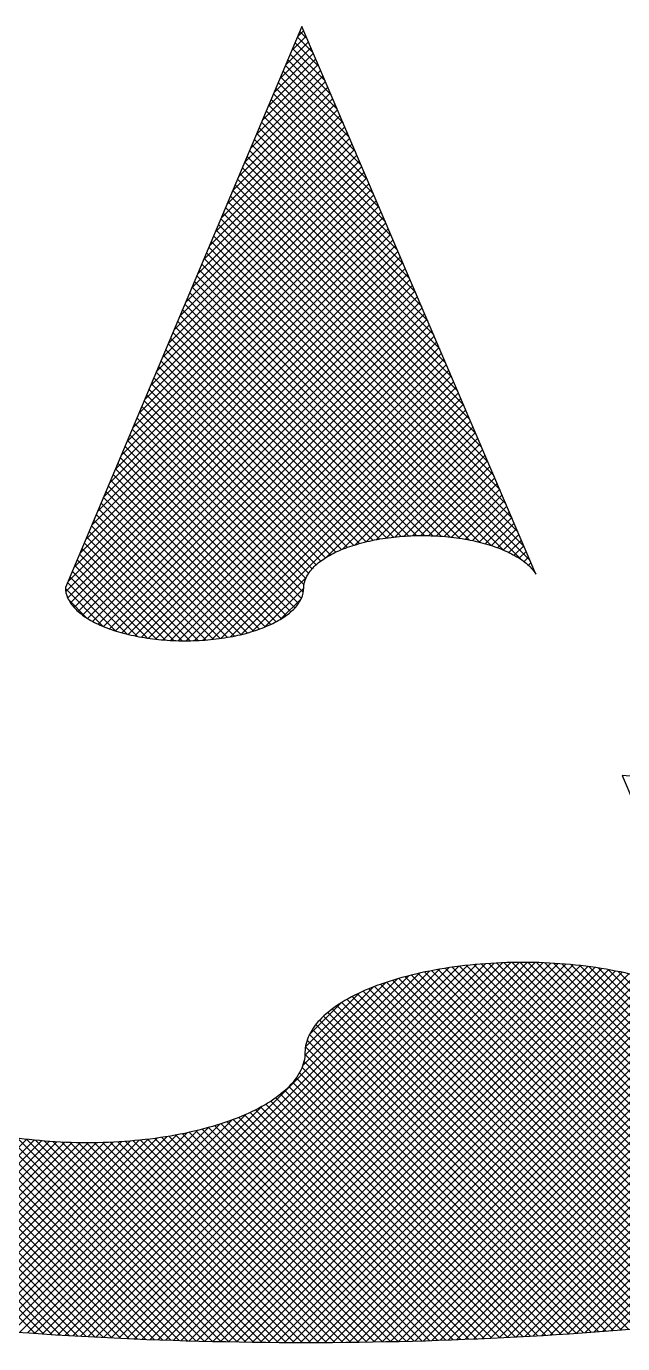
# Model space of a CAD drawing. Extents: x 610887 to 611781, y -400493 to -399849.
# Drawn here: x 610966.32 to 610973.15, y -400448.64 to -400433.55 of the extents above; entities that cross this region are included whole.
import ezdxf

# ---------------------------------------------------------------- set-up
doc = ezdxf.new("R2010")
doc.units = 0
doc.header["$LTSCALE"] = 1000
doc.layers.get('0').update_dxf_attribs({"linetype": 'CONTINUOUS'})
doc.layers.add('9-BOX', color=7, linetype='CONTINUOUS')

# ---------------------------------------------------------------- blocks, each defined once
blk = doc.blocks.new('*X20')
at = {"color": 0}
for p, q in [((237739.781, 346138.013), (237745.512, 346143.744)), ((237739.871, 346138.015), (237745.586, 346143.73)), ((237739.963, 346138.018), (237745.66, 346143.715)), ((237740.054, 346138.021), (237745.734, 346143.701)), ((237736.277, 346138.056), (237730.77, 346143.562)), ((237736.37, 346138.051), (237730.842, 346143.579)), ((237736.463, 346138.047), (237730.915, 346143.595)), ((237736.556, 346138.042), (237730.987, 346143.611)), ((237736.648, 346138.038), (237731.06, 346143.626)), ((237736.74, 346138.034), (237731.133, 346143.642)), ((237740.145, 346138.024), (237745.807, 346143.686)), ((237740.237, 346138.027), (237745.881, 346143.671)), ((237740.329, 346138.031), (237745.954, 346143.656)), ((237740.421, 346138.035), (237746.027, 346143.64)), ((237740.514, 346138.039), (237746.1, 346143.625)), ((237740.606, 346138.043), (237746.172, 346143.609)), ((237740.699, 346138.047), (237746.245, 346143.593)), ((237740.792, 346138.052), (237746.317, 346143.577)), ((237740.885, 346138.057), (237746.389, 346143.56)), ((237735.618, 346138.096), (237730.274, 346143.44)), ((237735.713, 346138.09), (237730.344, 346143.459)), ((237735.807, 346138.083), (237730.414, 346143.477)), ((237735.902, 346138.077), (237730.485, 346143.494)), ((237735.996, 346138.072), (237730.556, 346143.512)), ((237736.09, 346138.066), (237730.627, 346143.529)), ((237736.183, 346138.061), (237730.699, 346143.546)), ((237740.979, 346138.062), (237746.461, 346143.544)), ((237741.072, 346138.067), (237746.532, 346143.527)), ((237741.166, 346138.072), (237746.603, 346143.51)), ((237741.26, 346138.078), (237746.674, 346143.492)), ((237741.355, 346138.084), (237746.745, 346143.474)), ((237741.449, 346138.09), (237746.815, 346143.456)), ((237741.544, 346138.097), (237746.885, 346143.438)), ((237741.639, 346138.103), (237746.955, 346143.42)), ((237741.734, 346138.11), (237747.025, 346143.401)), ((237741.83, 346138.117), (237747.095, 346143.382)), ((237741.925, 346138.125), (237747.164, 346143.363)), ((237742.021, 346138.132), (237747.233, 346143.343)), ((237736.204, 346138.06), (237740.255, 346142.111)), ((237736.288, 346138.055), (237740.355, 346142.123)), ((237736.372, 346138.051), (237740.453, 346142.132)), ((237736.456, 346138.047), (237740.549, 346142.14)), ((237736.54, 346138.043), (237740.644, 346142.146)), ((237736.625, 346138.039), (237740.736, 346142.15)), ((237736.71, 346138.035), (237740.828, 346142.153)), ((237736.795, 346138.032), (237740.917, 346142.155)), ((237736.88, 346138.029), (237741.006, 346142.155)), ((237736.965, 346138.025), (237741.093, 346142.153)), ((237737.05, 346138.022), (237741.178, 346142.151)), ((237737.136, 346138.02), (237741.263, 346142.147)), ((237737.222, 346138.017), (237741.346, 346142.142)), ((237737.307, 346138.014), (237741.428, 346142.135)), ((237737.393, 346138.012), (237741.509, 346142.128)), ((237737.48, 346138.01), (237741.589, 346142.119)), ((237737.566, 346138.008), (237741.668, 346142.11)), ((237744.027, 346138.349), (237740.264, 346142.112)), ((237744.105, 346138.359), (237740.343, 346142.121)), ((237744.183, 346138.37), (237740.423, 346142.13)), ((237744.26, 346138.381), (237740.504, 346142.137)), ((237744.337, 346138.392), (237740.587, 346142.143)), ((237744.414, 346138.404), (237740.67, 346142.148)), ((237744.491, 346138.415), (237740.755, 346142.151)), ((237744.568, 346138.427), (237740.841, 346142.154)), ((237744.644, 346138.439), (237740.928, 346142.155)), ((237744.72, 346138.451), (237741.017, 346142.154)), ((237744.796, 346138.463), (237741.107, 346142.153)), ((237744.872, 346138.476), (237741.199, 346142.15)), ((237744.948, 346138.489), (237741.292, 346142.145)), ((237745.023, 346138.502), (237741.386, 346142.139)), ((237745.099, 346138.515), (237741.483, 346142.13)), ((237745.174, 346138.528), (237741.581, 346142.12)), ((237745.249, 346138.542), (237741.682, 346142.108)), ((237735.704, 346138.09), (237739.589, 346141.976)), ((237735.787, 346138.085), (237739.711, 346142.009)), ((237735.87, 346138.079), (237739.827, 346142.036)), ((237735.953, 346138.074), (237739.939, 346142.06)), ((237736.037, 346138.069), (237740.047, 346142.08)), ((237736.12, 346138.065), (237740.152, 346142.097)), ((237737.652, 346138.006), (237741.746, 346142.099)), ((237737.739, 346138.004), (237741.822, 346142.087)), ((237737.826, 346138.003), (237741.898, 346142.075)), ((237737.913, 346138.001), (237741.973, 346142.061)), ((237738, 346138), (237742.046, 346142.046)), ((237738.088, 346137.999), (237742.118, 346142.03)), ((237738.175, 346137.998), (237742.189, 346142.012)), ((237738.263, 346137.997), (237742.26, 346141.994)), ((237738.351, 346137.997), (237742.329, 346141.975)), ((237743.321, 346138.259), (237739.601, 346141.979)), ((237743.4, 346138.269), (237739.671, 346141.998)), ((237743.479, 346138.278), (237739.741, 346142.016)), ((237743.558, 346138.288), (237739.813, 346142.033)), ((237743.637, 346138.297), (237739.885, 346142.049)), ((237743.715, 346138.307), (237739.959, 346142.064)), ((237743.793, 346138.317), (237740.033, 346142.077)), ((237743.872, 346138.328), (237740.109, 346142.09)), ((237743.95, 346138.338), (237740.186, 346142.101)), ((237745.323, 346138.555), (237741.785, 346142.093)), ((237745.398, 346138.569), (237741.891, 346142.076)), ((237745.472, 346138.583), (237742, 346142.055)), ((237738.439, 346137.997), (237742.397, 346141.955)), ((237738.527, 346137.996), (237742.463, 346141.933)), ((237738.551, 346141.026), (237739.461, 346141.936)), ((237738.574, 346141.137), (237739.322, 346141.885)), ((237738.581, 346141.232), (237739.168, 346141.819)), ((237738.615, 346137.996), (237742.529, 346141.91)), ((237738.704, 346137.997), (237742.593, 346141.885)), ((237738.793, 346137.997), (237742.656, 346141.86)), ((237738.881, 346137.997), (237742.717, 346141.833)), ((237742.843, 346138.207), (237739.211, 346141.839)), ((237742.923, 346138.215), (237739.273, 346141.866)), ((237743.003, 346138.224), (237739.336, 346141.891)), ((237743.083, 346138.232), (237739.401, 346141.915)), ((237743.162, 346138.241), (237739.466, 346141.937)), ((237743.242, 346138.25), (237739.533, 346141.959)), ((237738.622, 346141.362), (237738.975, 346141.715)), ((237742.44, 346138.168), (237738.925, 346141.683)), ((237738.971, 346137.998), (237742.777, 346141.805)), ((237742.521, 346138.175), (237738.979, 346141.717)), ((237742.602, 346138.183), (237739.035, 346141.75)), ((237739.06, 346137.999), (237742.836, 346141.775)), ((237742.683, 346138.191), (237739.092, 346141.781)), ((237739.149, 346138), (237742.893, 346141.743)), ((237742.763, 346138.199), (237739.151, 346141.811)), ((237739.239, 346138.001), (237742.948, 346141.71)), ((237739.329, 346138.003), (237743.001, 346141.675)), ((237742.197, 346138.147), (237738.778, 346141.565)), ((237742.278, 346138.153), (237738.825, 346141.607)), ((237742.359, 346138.161), (237738.874, 346141.646)), ((237739.419, 346138.004), (237743.052, 346141.638)), ((237739.509, 346138.006), (237743.101, 346141.598)), ((237739.599, 346138.008), (237743.147, 346141.556)), ((237741.951, 346138.127), (237738.656, 346141.422)), ((237742.033, 346138.133), (237738.693, 346141.474)), ((237742.115, 346138.14), (237738.733, 346141.521)), ((237739.69, 346138.01), (237743.191, 346141.512)), ((237741.787, 346138.114), (237738.598, 346141.303)), ((237741.869, 346138.12), (237738.624, 346141.366)), ((237741.622, 346138.102), (237738.575, 346141.15)), ((237741.705, 346138.108), (237738.581, 346141.232)), ((237741.457, 346138.091), (237738.543, 346141.005)), ((237741.54, 346138.096), (237738.564, 346141.072)), ((237741.208, 346138.075), (237738.442, 346140.841)), ((237741.291, 346138.08), (237738.48, 346140.891)), ((237741.374, 346138.085), (237738.514, 346140.945)), ((237740.873, 346138.056), (237738.256, 346140.673)), ((237740.957, 346138.06), (237738.306, 346140.711)), ((237741.041, 346138.065), (237738.354, 346140.752)), ((237741.124, 346138.07), (237738.399, 346140.795)), ((237736.833, 346138.03), (237734.289, 346140.574)), ((237735.621, 346138.096), (237738.102, 346140.577)), ((237740.536, 346138.04), (237738.034, 346140.541)), ((237740.62, 346138.043), (237738.092, 346140.572)), ((237740.705, 346138.047), (237738.148, 346140.604)), ((237740.789, 346138.052), (237738.203, 346140.637)), ((237736.924, 346138.027), (237734.463, 346140.488)), ((237737.016, 346138.024), (237734.61, 346140.429)), ((237737.108, 346138.02), (237734.745, 346140.383)), ((237735.373, 346138.113), (237737.644, 346140.384)), ((237735.456, 346138.107), (237737.779, 346140.431)), ((237735.538, 346138.101), (237737.927, 346140.49)), ((237740.025, 346138.02), (237737.657, 346140.388)), ((237740.111, 346138.023), (237737.723, 346140.411)), ((237740.196, 346138.026), (237737.788, 346140.434)), ((237740.281, 346138.029), (237737.851, 346140.459)), ((237740.366, 346138.032), (237737.914, 346140.485)), ((237740.451, 346138.036), (237737.975, 346140.512)), ((237737.199, 346138.018), (237734.87, 346140.346)), ((237734.882, 346138.153), (237736.963, 346140.233)), ((237734.964, 346138.146), (237737.067, 346140.249)), ((237737.29, 346138.015), (237734.99, 346140.315)), ((237735.045, 346138.139), (237737.174, 346140.268)), ((237737.381, 346138.012), (237735.104, 346140.289)), ((237735.127, 346138.132), (237737.285, 346140.29)), ((237735.209, 346138.126), (237737.399, 346140.316)), ((237737.472, 346138.01), (237735.215, 346140.267)), ((237735.291, 346138.12), (237737.519, 346140.347)), ((237737.562, 346138.008), (237735.322, 346140.248)), ((237737.653, 346138.006), (237735.426, 346140.233)), ((237739.248, 346138.001), (237737.01, 346140.24)), ((237739.335, 346138.003), (237737.086, 346140.252)), ((237739.422, 346138.004), (237737.161, 346140.265)), ((237739.509, 346138.006), (237737.235, 346140.279)), ((237739.595, 346138.008), (237737.308, 346140.295)), ((237739.681, 346138.01), (237737.38, 346140.311)), ((237739.767, 346138.012), (237737.451, 346140.329)), ((237739.854, 346138.015), (237737.521, 346140.348)), ((237739.939, 346138.017), (237737.589, 346140.367)), ((237733.602, 346138.287), (237735.534, 346140.219)), ((237733.681, 346138.277), (237735.614, 346140.21)), ((237733.76, 346138.268), (237735.694, 346140.202)), ((237733.839, 346138.258), (237735.776, 346140.195)), ((237733.918, 346138.249), (237735.859, 346140.19)), ((237733.998, 346138.24), (237735.943, 346140.185)), ((237734.077, 346138.231), (237736.028, 346140.182)), ((237734.157, 346138.223), (237736.115, 346140.181)), ((237734.237, 346138.214), (237736.203, 346140.18)), ((237734.317, 346138.206), (237736.292, 346140.181)), ((237734.397, 346138.198), (237736.383, 346140.183)), ((237734.478, 346138.19), (237736.475, 346140.187)), ((237734.558, 346138.182), (237736.569, 346140.192)), ((237734.639, 346138.175), (237736.664, 346140.2)), ((237734.72, 346138.167), (237736.761, 346140.209)), ((237734.801, 346138.16), (237736.861, 346140.22)), ((237737.743, 346138.004), (237735.528, 346140.219)), ((237737.833, 346138.003), (237735.627, 346140.208)), ((237737.923, 346138.001), (237735.724, 346140.199)), ((237738.012, 346138), (237735.82, 346140.192)), ((237738.102, 346137.999), (237735.914, 346140.187)), ((237738.191, 346137.998), (237736.006, 346140.183)), ((237738.28, 346137.997), (237736.096, 346140.181)), ((237738.369, 346137.997), (237736.186, 346140.18)), ((237738.457, 346137.997), (237736.273, 346140.181)), ((237738.546, 346137.996), (237736.36, 346140.182)), ((237738.634, 346137.996), (237736.445, 346140.186)), ((237738.723, 346137.997), (237736.529, 346140.19)), ((237738.811, 346137.997), (237736.612, 346140.195)), ((237738.898, 346137.998), (237736.694, 346140.202)), ((237738.986, 346137.998), (237736.774, 346140.21)), ((237739.074, 346137.999), (237736.854, 346140.219)), ((237739.161, 346138), (237736.932, 346140.229))]:
    blk.add_line(p, q, dxfattribs=at)
blk = doc.blocks.new('*X10')
at = {"color": 0}
for p, q in [((237739.781, 346138.013), (237745.512, 346143.744)), ((237739.871, 346138.015), (237745.586, 346143.73)), ((237739.963, 346138.018), (237745.66, 346143.715)), ((237740.054, 346138.021), (237745.734, 346143.701)), ((237736.277, 346138.056), (237730.77, 346143.562)), ((237736.37, 346138.051), (237730.842, 346143.579)), ((237736.463, 346138.047), (237730.915, 346143.595)), ((237736.556, 346138.042), (237730.987, 346143.611)), ((237736.648, 346138.038), (237731.06, 346143.626)), ((237736.74, 346138.034), (237731.133, 346143.642)), ((237740.145, 346138.024), (237745.807, 346143.686)), ((237740.237, 346138.027), (237745.881, 346143.671)), ((237740.329, 346138.031), (237745.954, 346143.656)), ((237740.421, 346138.035), (237746.027, 346143.64)), ((237740.514, 346138.039), (237746.1, 346143.625)), ((237740.606, 346138.043), (237746.172, 346143.609)), ((237740.699, 346138.047), (237746.245, 346143.593)), ((237740.792, 346138.052), (237746.317, 346143.577)), ((237740.885, 346138.057), (237746.389, 346143.56)), ((237735.618, 346138.096), (237730.274, 346143.44)), ((237735.713, 346138.09), (237730.344, 346143.459)), ((237735.807, 346138.083), (237730.414, 346143.477)), ((237735.902, 346138.077), (237730.485, 346143.494)), ((237735.996, 346138.072), (237730.556, 346143.512)), ((237736.09, 346138.066), (237730.627, 346143.529)), ((237736.183, 346138.061), (237730.699, 346143.546)), ((237740.979, 346138.062), (237746.461, 346143.544)), ((237741.072, 346138.067), (237746.532, 346143.527)), ((237741.166, 346138.072), (237746.603, 346143.51)), ((237741.26, 346138.078), (237746.674, 346143.492)), ((237741.355, 346138.084), (237746.745, 346143.474)), ((237741.449, 346138.09), (237746.815, 346143.456)), ((237741.544, 346138.097), (237746.885, 346143.438)), ((237741.639, 346138.103), (237746.955, 346143.42)), ((237741.734, 346138.11), (237747.025, 346143.401)), ((237741.83, 346138.117), (237747.095, 346143.382)), ((237741.925, 346138.125), (237747.164, 346143.363)), ((237742.021, 346138.132), (237747.233, 346143.343)), ((237736.204, 346138.06), (237740.255, 346142.111)), ((237736.288, 346138.055), (237740.355, 346142.123)), ((237736.372, 346138.051), (237740.453, 346142.132)), ((237736.456, 346138.047), (237740.549, 346142.14)), ((237736.54, 346138.043), (237740.644, 346142.146)), ((237736.625, 346138.039), (237740.736, 346142.15)), ((237736.71, 346138.035), (237740.828, 346142.153)), ((237736.795, 346138.032), (237740.917, 346142.155)), ((237736.88, 346138.029), (237741.006, 346142.155)), ((237736.965, 346138.025), (237741.093, 346142.153)), ((237737.05, 346138.022), (237741.178, 346142.151)), ((237737.136, 346138.02), (237741.263, 346142.147)), ((237737.222, 346138.017), (237741.346, 346142.142)), ((237737.307, 346138.014), (237741.428, 346142.135)), ((237737.393, 346138.012), (237741.509, 346142.128)), ((237737.48, 346138.01), (237741.589, 346142.119)), ((237737.566, 346138.008), (237741.668, 346142.11)), ((237744.027, 346138.349), (237740.264, 346142.112)), ((237744.105, 346138.359), (237740.343, 346142.121)), ((237744.183, 346138.37), (237740.423, 346142.13)), ((237744.26, 346138.381), (237740.504, 346142.137)), ((237744.337, 346138.392), (237740.587, 346142.143)), ((237744.414, 346138.404), (237740.67, 346142.148)), ((237744.491, 346138.415), (237740.755, 346142.151)), ((237744.568, 346138.427), (237740.841, 346142.154)), ((237744.644, 346138.439), (237740.928, 346142.155)), ((237744.72, 346138.451), (237741.017, 346142.154)), ((237744.796, 346138.463), (237741.107, 346142.153)), ((237744.872, 346138.476), (237741.199, 346142.15)), ((237744.948, 346138.489), (237741.292, 346142.145)), ((237745.023, 346138.502), (237741.386, 346142.139)), ((237745.099, 346138.515), (237741.483, 346142.13)), ((237745.174, 346138.528), (237741.581, 346142.12)), ((237745.249, 346138.542), (237741.682, 346142.108)), ((237735.704, 346138.09), (237739.589, 346141.976)), ((237735.787, 346138.085), (237739.711, 346142.009)), ((237735.87, 346138.079), (237739.827, 346142.036)), ((237735.953, 346138.074), (237739.939, 346142.06)), ((237736.037, 346138.069), (237740.047, 346142.08)), ((237736.12, 346138.065), (237740.152, 346142.097)), ((237737.652, 346138.006), (237741.746, 346142.099)), ((237737.739, 346138.004), (237741.822, 346142.087)), ((237737.826, 346138.003), (237741.898, 346142.075)), ((237737.913, 346138.001), (237741.973, 346142.061)), ((237738, 346138), (237742.046, 346142.046)), ((237738.088, 346137.999), (237742.118, 346142.03)), ((237738.175, 346137.998), (237742.189, 346142.012)), ((237738.263, 346137.997), (237742.26, 346141.994)), ((237738.351, 346137.997), (237742.329, 346141.975)), ((237743.321, 346138.259), (237739.601, 346141.979)), ((237743.4, 346138.269), (237739.671, 346141.998)), ((237743.479, 346138.278), (237739.741, 346142.016)), ((237743.558, 346138.288), (237739.813, 346142.033)), ((237743.637, 346138.297), (237739.885, 346142.049)), ((237743.715, 346138.307), (237739.959, 346142.064)), ((237743.793, 346138.317), (237740.033, 346142.077)), ((237743.872, 346138.328), (237740.109, 346142.09)), ((237743.95, 346138.338), (237740.186, 346142.101)), ((237745.323, 346138.555), (237741.785, 346142.093)), ((237745.398, 346138.569), (237741.891, 346142.076)), ((237745.472, 346138.583), (237742, 346142.055)), ((237738.439, 346137.997), (237742.397, 346141.955)), ((237738.527, 346137.996), (237742.463, 346141.933)), ((237738.551, 346141.026), (237739.461, 346141.936)), ((237738.574, 346141.137), (237739.322, 346141.885)), ((237738.581, 346141.232), (237739.168, 346141.819)), ((237738.615, 346137.996), (237742.529, 346141.91)), ((237738.704, 346137.997), (237742.593, 346141.885)), ((237738.793, 346137.997), (237742.656, 346141.86)), ((237738.881, 346137.997), (237742.717, 346141.833)), ((237742.843, 346138.207), (237739.211, 346141.839)), ((237742.923, 346138.215), (237739.273, 346141.866)), ((237743.003, 346138.224), (237739.336, 346141.891)), ((237743.083, 346138.232), (237739.401, 346141.915)), ((237743.162, 346138.241), (237739.466, 346141.937)), ((237743.242, 346138.25), (237739.533, 346141.959)), ((237738.622, 346141.362), (237738.975, 346141.715)), ((237742.44, 346138.168), (237738.925, 346141.683)), ((237738.971, 346137.998), (237742.777, 346141.805)), ((237742.521, 346138.175), (237738.979, 346141.717)), ((237742.602, 346138.183), (237739.035, 346141.75)), ((237739.06, 346137.999), (237742.836, 346141.775)), ((237742.683, 346138.191), (237739.092, 346141.781)), ((237739.149, 346138), (237742.893, 346141.743)), ((237742.763, 346138.199), (237739.151, 346141.811)), ((237739.239, 346138.001), (237742.948, 346141.71)), ((237739.329, 346138.003), (237743.001, 346141.675)), ((237742.197, 346138.147), (237738.778, 346141.565)), ((237742.278, 346138.153), (237738.825, 346141.607)), ((237742.359, 346138.161), (237738.874, 346141.646)), ((237739.419, 346138.004), (237743.052, 346141.638)), ((237739.509, 346138.006), (237743.101, 346141.598)), ((237739.599, 346138.008), (237743.147, 346141.556)), ((237741.951, 346138.127), (237738.656, 346141.422)), ((237742.033, 346138.133), (237738.693, 346141.474)), ((237742.115, 346138.14), (237738.733, 346141.521)), ((237739.69, 346138.01), (237743.191, 346141.512)), ((237741.787, 346138.114), (237738.598, 346141.303)), ((237741.869, 346138.12), (237738.624, 346141.366)), ((237741.622, 346138.102), (237738.575, 346141.15)), ((237741.705, 346138.108), (237738.581, 346141.232)), ((237741.457, 346138.091), (237738.543, 346141.005)), ((237741.54, 346138.096), (237738.564, 346141.072)), ((237741.208, 346138.075), (237738.442, 346140.841)), ((237741.291, 346138.08), (237738.48, 346140.891)), ((237741.374, 346138.085), (237738.514, 346140.945)), ((237740.873, 346138.056), (237738.256, 346140.673)), ((237740.957, 346138.06), (237738.306, 346140.711)), ((237741.041, 346138.065), (237738.354, 346140.752)), ((237741.124, 346138.07), (237738.399, 346140.795)), ((237736.833, 346138.03), (237734.289, 346140.574)), ((237735.621, 346138.096), (237738.102, 346140.577)), ((237740.536, 346138.04), (237738.034, 346140.541)), ((237740.62, 346138.043), (237738.092, 346140.572)), ((237740.705, 346138.047), (237738.148, 346140.604)), ((237740.789, 346138.052), (237738.203, 346140.637)), ((237736.924, 346138.027), (237734.463, 346140.488)), ((237737.016, 346138.024), (237734.61, 346140.429)), ((237737.108, 346138.02), (237734.745, 346140.383)), ((237735.373, 346138.113), (237737.644, 346140.384)), ((237735.456, 346138.107), (237737.779, 346140.431)), ((237735.538, 346138.101), (237737.927, 346140.49)), ((237740.025, 346138.02), (237737.657, 346140.388)), ((237740.111, 346138.023), (237737.723, 346140.411)), ((237740.196, 346138.026), (237737.788, 346140.434)), ((237740.281, 346138.029), (237737.851, 346140.459)), ((237740.366, 346138.032), (237737.914, 346140.485)), ((237740.451, 346138.036), (237737.975, 346140.512)), ((237737.199, 346138.018), (237734.87, 346140.346)), ((237734.882, 346138.153), (237736.963, 346140.233)), ((237734.964, 346138.146), (237737.067, 346140.249)), ((237737.29, 346138.015), (237734.99, 346140.315)), ((237735.045, 346138.139), (237737.174, 346140.268)), ((237737.381, 346138.012), (237735.104, 346140.289)), ((237735.127, 346138.132), (237737.285, 346140.29)), ((237735.209, 346138.126), (237737.399, 346140.316)), ((237737.472, 346138.01), (237735.215, 346140.267)), ((237735.291, 346138.12), (237737.519, 346140.347)), ((237737.562, 346138.008), (237735.322, 346140.248)), ((237737.653, 346138.006), (237735.426, 346140.233)), ((237739.248, 346138.001), (237737.01, 346140.24)), ((237739.335, 346138.003), (237737.086, 346140.252)), ((237739.422, 346138.004), (237737.161, 346140.265)), ((237739.509, 346138.006), (237737.235, 346140.279)), ((237739.595, 346138.008), (237737.308, 346140.295)), ((237739.681, 346138.01), (237737.38, 346140.311)), ((237739.767, 346138.012), (237737.451, 346140.329)), ((237739.854, 346138.015), (237737.521, 346140.348)), ((237739.939, 346138.017), (237737.589, 346140.367)), ((237733.602, 346138.287), (237735.534, 346140.219)), ((237733.681, 346138.277), (237735.614, 346140.21)), ((237733.76, 346138.268), (237735.694, 346140.202)), ((237733.839, 346138.258), (237735.776, 346140.195)), ((237733.918, 346138.249), (237735.859, 346140.19)), ((237733.998, 346138.24), (237735.943, 346140.185)), ((237734.077, 346138.231), (237736.028, 346140.182)), ((237734.157, 346138.223), (237736.115, 346140.181)), ((237734.237, 346138.214), (237736.203, 346140.18)), ((237734.317, 346138.206), (237736.292, 346140.181)), ((237734.397, 346138.198), (237736.383, 346140.183)), ((237734.478, 346138.19), (237736.475, 346140.187)), ((237734.558, 346138.182), (237736.569, 346140.192)), ((237734.639, 346138.175), (237736.664, 346140.2)), ((237734.72, 346138.167), (237736.761, 346140.209)), ((237734.801, 346138.16), (237736.861, 346140.22)), ((237737.743, 346138.004), (237735.528, 346140.219)), ((237737.833, 346138.003), (237735.627, 346140.208)), ((237737.923, 346138.001), (237735.724, 346140.199)), ((237738.012, 346138), (237735.82, 346140.192)), ((237738.102, 346137.999), (237735.914, 346140.187)), ((237738.191, 346137.998), (237736.006, 346140.183)), ((237738.28, 346137.997), (237736.096, 346140.181)), ((237738.369, 346137.997), (237736.186, 346140.18)), ((237738.457, 346137.997), (237736.273, 346140.181)), ((237738.546, 346137.996), (237736.36, 346140.182)), ((237738.634, 346137.996), (237736.445, 346140.186)), ((237738.723, 346137.997), (237736.529, 346140.19)), ((237738.811, 346137.997), (237736.612, 346140.195)), ((237738.898, 346137.998), (237736.694, 346140.202)), ((237738.986, 346137.998), (237736.774, 346140.21)), ((237739.074, 346137.999), (237736.854, 346140.219)), ((237739.161, 346138), (237736.932, 346140.229))]:
    blk.add_line(p, q, dxfattribs=at)
blk = doc.blocks.new('*X19')
at = {"color": 0}
for p, q in [((237738.494, 346152.282), (237738.562, 346152.35)), ((237738.6, 346152.261), (237738.519, 346152.342)), ((237738.365, 346151.976), (237738.615, 346152.227)), ((237738.429, 346152.129), (237738.588, 346152.288)), ((237738.732, 346151.953), (237738.467, 346152.218)), ((237738.666, 346152.107), (237738.493, 346152.28)), ((237738.236, 346151.671), (237738.668, 346152.103)), ((237738.3, 346151.824), (237738.641, 346152.165)), ((237738.864, 346151.644), (237738.414, 346152.094)), ((237738.798, 346151.798), (237738.44, 346152.156)), ((237738.043, 346151.213), (237738.747, 346151.917)), ((237738.107, 346151.365), (237738.721, 346151.979)), ((237738.172, 346151.518), (237738.694, 346152.041)), ((237738.995, 346151.336), (237738.362, 346151.969)), ((237738.929, 346151.49), (237738.388, 346152.031)), ((237737.914, 346150.907), (237738.8, 346151.793)), ((237737.978, 346151.06), (237738.774, 346151.855)), ((237739.193, 346150.873), (237738.283, 346151.783)), ((237739.127, 346151.027), (237738.309, 346151.845)), ((237739.061, 346151.181), (237738.336, 346151.907)), ((237737.785, 346150.602), (237738.853, 346151.669)), ((237737.85, 346150.754), (237738.826, 346151.731)), ((237739.325, 346150.564), (237738.231, 346151.658)), ((237739.259, 346150.718), (237738.257, 346151.721)), ((237737.592, 346150.143), (237738.932, 346151.483)), ((237737.657, 346150.296), (237738.906, 346151.545)), ((237737.721, 346150.449), (237738.879, 346151.607)), ((237739.457, 346150.256), (237738.178, 346151.534)), ((237739.391, 346150.41), (237738.204, 346151.596)), ((237737.463, 346149.838), (237738.985, 346151.359)), ((237737.528, 346149.99), (237738.959, 346151.421)), ((237739.654, 346149.793), (237738.1, 346151.347)), ((237739.588, 346149.947), (237738.126, 346151.41)), ((237739.523, 346150.101), (237738.152, 346151.472)), ((237737.335, 346149.532), (237739.038, 346151.236)), ((237737.399, 346149.685), (237739.012, 346151.297)), ((237739.786, 346149.484), (237738.047, 346151.223)), ((237739.72, 346149.638), (237738.073, 346151.285)), ((237737.142, 346149.074), (237739.117, 346151.05)), ((237737.206, 346149.227), (237739.091, 346151.112)), ((237737.27, 346149.379), (237739.065, 346151.174)), ((237739.918, 346149.176), (237737.995, 346151.099)), ((237739.852, 346149.33), (237738.021, 346151.161)), ((237737.013, 346148.768), (237739.17, 346150.926)), ((237737.077, 346148.921), (237739.144, 346150.988)), ((237740.116, 346148.713), (237737.916, 346150.912)), ((237740.05, 346148.867), (237737.942, 346150.974)), ((237739.984, 346149.021), (237737.969, 346151.037)), ((237736.884, 346148.463), (237739.223, 346150.802)), ((237736.948, 346148.616), (237739.197, 346150.864)), ((237740.247, 346148.404), (237737.864, 346150.788)), ((237740.182, 346148.558), (237737.89, 346150.85)), ((237736.691, 346148.004), (237739.303, 346150.616)), ((237736.755, 346148.157), (237739.276, 346150.678)), ((237736.82, 346148.31), (237739.25, 346150.74)), ((237740.379, 346148.096), (237737.811, 346150.663)), ((237740.313, 346148.25), (237737.838, 346150.726)), ((237736.562, 346147.699), (237739.356, 346150.492)), ((237736.626, 346147.852), (237739.329, 346150.554)), ((237740.577, 346147.633), (237737.733, 346150.477)), ((237740.511, 346147.787), (237737.759, 346150.539)), ((237740.445, 346147.941), (237737.785, 346150.601)), ((237736.433, 346147.393), (237739.408, 346150.368)), ((237736.498, 346147.546), (237739.382, 346150.43)), ((237740.709, 346147.324), (237737.68, 346150.352)), ((237740.643, 346147.478), (237737.707, 346150.415)), ((237736.24, 346146.935), (237739.488, 346150.183)), ((237736.305, 346147.088), (237739.461, 346150.245)), ((237736.369, 346147.241), (237739.435, 346150.307)), ((237740.841, 346147.015), (237737.628, 346150.228)), ((237740.775, 346147.17), (237737.654, 346150.29)), ((237736.111, 346146.63), (237739.541, 346150.059)), ((237736.176, 346146.782), (237739.514, 346150.121)), ((237741.038, 346146.553), (237737.549, 346150.042)), ((237740.972, 346146.707), (237737.576, 346150.104)), ((237740.907, 346146.861), (237737.602, 346150.166)), ((237735.983, 346146.324), (237739.594, 346149.935)), ((237736.047, 346146.477), (237739.567, 346149.997)), ((237740.748, 346146.666), (237737.497, 346149.917)), ((237740.938, 346146.565), (237737.523, 346149.979)), ((237735.958, 346146.211), (237739.62, 346149.873)), ((237735.979, 346146.143), (237739.647, 346149.811)), ((237736.011, 346146.087), (237739.673, 346149.749)), ((237740.485, 346146.752), (237737.445, 346149.793)), ((237740.608, 346146.718), (237737.471, 346149.855)), ((237736.05, 346146.037), (237739.699, 346149.687)), ((237736.094, 346145.994), (237739.726, 346149.625)), ((237740.163, 346146.809), (237737.366, 346149.606)), ((237740.265, 346146.796), (237737.392, 346149.668)), ((237740.372, 346146.777), (237737.418, 346149.731)), ((237736.143, 346145.954), (237739.752, 346149.563)), ((237736.196, 346145.919), (237739.779, 346149.501)), ((237739.973, 346146.823), (237737.314, 346149.482)), ((237740.066, 346146.818), (237737.34, 346149.544)), ((237736.252, 346145.886), (237739.805, 346149.439)), ((237736.311, 346145.856), (237739.832, 346149.378)), ((237736.372, 346145.829), (237739.858, 346149.316)), ((237739.794, 346146.825), (237737.261, 346149.358)), ((237739.882, 346146.825), (237737.287, 346149.42)), ((237736.436, 346145.805), (237739.885, 346149.254)), ((237736.502, 346145.782), (237739.911, 346149.192)), ((237739.545, 346146.808), (237737.182, 346149.171)), ((237739.626, 346146.816), (237737.209, 346149.233)), ((237739.709, 346146.822), (237737.235, 346149.295)), ((237736.57, 346145.762), (237739.938, 346149.13)), ((237736.64, 346145.744), (237739.964, 346149.068)), ((237739.39, 346146.787), (237737.13, 346149.047)), ((237739.466, 346146.799), (237737.156, 346149.109)), ((237736.712, 346145.728), (237739.99, 346149.006)), ((237736.787, 346145.714), (237740.017, 346148.944)), ((237736.863, 346145.702), (237740.043, 346148.882)), ((237739.243, 346146.757), (237737.078, 346148.922)), ((237739.316, 346146.773), (237737.104, 346148.984)), ((237736.941, 346145.692), (237740.07, 346148.82)), ((237737.022, 346145.684), (237740.096, 346148.758)), ((237739.105, 346146.718), (237737.025, 346148.798)), ((237739.173, 346146.739), (237737.051, 346148.86)), ((237738.914, 346146.644), (237736.947, 346148.611)), ((237738.975, 346146.671), (237736.973, 346148.674)), ((237739.039, 346146.696), (237736.999, 346148.736)), ((237737.104, 346145.678), (237740.123, 346148.696)), ((237737.19, 346145.675), (237740.149, 346148.634)), ((237738.799, 346146.582), (237736.894, 346148.487)), ((237738.855, 346146.614), (237736.92, 346148.549)), ((237737.277, 346145.674), (237740.176, 346148.572)), ((237737.367, 346145.676), (237740.202, 346148.51)), ((237737.461, 346145.681), (237740.229, 346148.449)), ((237738.698, 346146.506), (237736.842, 346148.363)), ((237738.747, 346146.546), (237736.868, 346148.425)), ((237737.557, 346145.689), (237740.255, 346148.387)), ((237737.658, 346145.701), (237740.281, 346148.325)), ((237738.584, 346146.355), (237736.763, 346148.176)), ((237738.615, 346146.413), (237736.789, 346148.238)), ((237738.654, 346146.462), (237736.816, 346148.3)), ((237737.764, 346145.719), (237740.308, 346148.263)), ((237737.876, 346145.742), (237740.334, 346148.201)), ((237738.557, 346146.205), (237736.711, 346148.052)), ((237738.565, 346146.286), (237736.737, 346148.114)), ((237738.811, 346146.589), (237740.361, 346148.139)), ((237738.986, 346146.676), (237740.387, 346148.077)), ((237738.504, 346146.082), (237736.658, 346147.927)), ((237738.536, 346146.138), (237736.685, 346147.99)), ((237739.123, 346146.724), (237740.414, 346148.015)), ((237739.244, 346146.757), (237740.44, 346147.953)), ((237739.356, 346146.781), (237740.467, 346147.891)), ((237738.371, 346145.95), (237736.58, 346147.741)), ((237738.42, 346145.989), (237736.606, 346147.803)), ((237738.465, 346146.033), (237736.632, 346147.865)), ((237739.462, 346146.798), (237740.493, 346147.829)), ((237739.563, 346146.81), (237740.52, 346147.767)), ((237738.261, 346145.882), (237736.527, 346147.616)), ((237738.317, 346145.915), (237736.554, 346147.679)), ((237739.659, 346146.819), (237740.546, 346147.705)), ((237739.753, 346146.823), (237740.572, 346147.643)), ((237738.141, 346145.826), (237736.475, 346147.492)), ((237738.203, 346145.853), (237736.501, 346147.554)), ((237739.843, 346146.825), (237740.599, 346147.581)), ((237739.93, 346146.824), (237740.625, 346147.52)), ((237740.015, 346146.821), (237740.652, 346147.458)), ((237737.942, 346145.759), (237736.396, 346147.306)), ((237738.011, 346145.779), (237736.423, 346147.368)), ((237738.077, 346145.802), (237736.449, 346147.43)), ((237740.098, 346146.815), (237740.678, 346147.396)), ((237740.178, 346146.807), (237740.705, 346147.334)), ((237737.799, 346145.726), (237736.344, 346147.181)), ((237737.872, 346145.741), (237736.37, 346147.243)), ((237740.256, 346146.797), (237740.731, 346147.272)), ((237740.332, 346146.785), (237740.758, 346147.21)), ((237737.648, 346145.7), (237736.291, 346147.057)), ((237737.725, 346145.712), (237736.318, 346147.119)), ((237740.407, 346146.77), (237740.784, 346147.148)), ((237740.479, 346146.754), (237740.811, 346147.086)), ((237740.548, 346146.736), (237740.837, 346147.024)), ((237737.406, 346145.677), (237736.213, 346146.87)), ((237737.489, 346145.683), (237736.239, 346146.932)), ((237737.57, 346145.69), (237736.265, 346146.995)), ((237740.616, 346146.715), (237740.863, 346146.962)), ((237740.682, 346146.692), (237740.89, 346146.9)), ((237737.232, 346145.674), (237736.16, 346146.746)), ((237737.32, 346145.674), (237736.187, 346146.808)), ((237740.745, 346146.667), (237740.916, 346146.838)), ((237740.806, 346146.64), (237740.943, 346146.776)), ((237737.048, 346145.682), (237736.108, 346146.622)), ((237737.142, 346145.676), (237736.134, 346146.684)), ((237740.864, 346146.61), (237740.969, 346146.714)), ((237740.92, 346146.577), (237740.996, 346146.652)), ((237740.972, 346146.54), (237741.022, 346146.59)), ((237736.743, 346145.722), (237736.029, 346146.435)), ((237736.849, 346145.704), (237736.056, 346146.497)), ((237736.951, 346145.69), (237736.082, 346146.559)), ((237741.02, 346146.5), (237741.049, 346146.529)), ((237741.064, 346146.455), (237741.075, 346146.467)), ((237736.507, 346145.78), (237735.977, 346146.311)), ((237736.63, 346145.746), (237736.003, 346146.373)), ((237737.997, 346145.775), (237738.59, 346146.368)), ((237741.101, 346146.404), (237741.102, 346146.405)), ((237736.368, 346145.831), (237735.955, 346146.245)), ((237738.134, 346145.823), (237738.562, 346146.251)), ((237736.185, 346145.926), (237735.99, 346146.121)), ((237738.307, 346145.909), (237738.536, 346146.137))]:
    blk.add_line(p, q, dxfattribs=at)
blk = doc.blocks.new('*X9')
at = {"color": 0}
for p, q in [((237738.494, 346152.282), (237738.562, 346152.35)), ((237738.6, 346152.261), (237738.519, 346152.342)), ((237738.365, 346151.976), (237738.615, 346152.227)), ((237738.429, 346152.129), (237738.588, 346152.288)), ((237738.732, 346151.953), (237738.467, 346152.218)), ((237738.666, 346152.107), (237738.493, 346152.28)), ((237738.236, 346151.671), (237738.668, 346152.103)), ((237738.3, 346151.824), (237738.641, 346152.165)), ((237738.864, 346151.644), (237738.414, 346152.094)), ((237738.798, 346151.798), (237738.44, 346152.156)), ((237738.043, 346151.213), (237738.747, 346151.917)), ((237738.107, 346151.365), (237738.721, 346151.979)), ((237738.172, 346151.518), (237738.694, 346152.041)), ((237738.995, 346151.336), (237738.362, 346151.969)), ((237738.929, 346151.49), (237738.388, 346152.031)), ((237737.914, 346150.907), (237738.8, 346151.793)), ((237737.978, 346151.06), (237738.774, 346151.855)), ((237739.193, 346150.873), (237738.283, 346151.783)), ((237739.127, 346151.027), (237738.309, 346151.845)), ((237739.061, 346151.181), (237738.336, 346151.907)), ((237737.785, 346150.602), (237738.853, 346151.669)), ((237737.85, 346150.754), (237738.826, 346151.731)), ((237739.325, 346150.564), (237738.231, 346151.658)), ((237739.259, 346150.718), (237738.257, 346151.721)), ((237737.592, 346150.143), (237738.932, 346151.483)), ((237737.657, 346150.296), (237738.906, 346151.545)), ((237737.721, 346150.449), (237738.879, 346151.607)), ((237739.457, 346150.256), (237738.178, 346151.534)), ((237739.391, 346150.41), (237738.204, 346151.596)), ((237737.463, 346149.838), (237738.985, 346151.359)), ((237737.528, 346149.99), (237738.959, 346151.421)), ((237739.654, 346149.793), (237738.1, 346151.347)), ((237739.588, 346149.947), (237738.126, 346151.41)), ((237739.523, 346150.101), (237738.152, 346151.472)), ((237737.335, 346149.532), (237739.038, 346151.236)), ((237737.399, 346149.685), (237739.012, 346151.297)), ((237739.786, 346149.484), (237738.047, 346151.223)), ((237739.72, 346149.638), (237738.073, 346151.285)), ((237737.142, 346149.074), (237739.117, 346151.05)), ((237737.206, 346149.227), (237739.091, 346151.112)), ((237737.27, 346149.379), (237739.065, 346151.174)), ((237739.918, 346149.176), (237737.995, 346151.099)), ((237739.852, 346149.33), (237738.021, 346151.161)), ((237737.013, 346148.768), (237739.17, 346150.926)), ((237737.077, 346148.921), (237739.144, 346150.988)), ((237740.116, 346148.713), (237737.916, 346150.912)), ((237740.05, 346148.867), (237737.942, 346150.974)), ((237739.984, 346149.021), (237737.969, 346151.037)), ((237736.884, 346148.463), (237739.223, 346150.802)), ((237736.948, 346148.616), (237739.197, 346150.864)), ((237740.247, 346148.404), (237737.864, 346150.788)), ((237740.182, 346148.558), (237737.89, 346150.85)), ((237736.691, 346148.004), (237739.303, 346150.616)), ((237736.755, 346148.157), (237739.276, 346150.678)), ((237736.82, 346148.31), (237739.25, 346150.74)), ((237740.379, 346148.096), (237737.811, 346150.663)), ((237740.313, 346148.25), (237737.838, 346150.726)), ((237736.562, 346147.699), (237739.356, 346150.492)), ((237736.626, 346147.852), (237739.329, 346150.554)), ((237740.577, 346147.633), (237737.733, 346150.477)), ((237740.511, 346147.787), (237737.759, 346150.539)), ((237740.445, 346147.941), (237737.785, 346150.601)), ((237736.433, 346147.393), (237739.408, 346150.368)), ((237736.498, 346147.546), (237739.382, 346150.43)), ((237740.709, 346147.324), (237737.68, 346150.352)), ((237740.643, 346147.478), (237737.707, 346150.415)), ((237736.24, 346146.935), (237739.488, 346150.183)), ((237736.305, 346147.088), (237739.461, 346150.245)), ((237736.369, 346147.241), (237739.435, 346150.307)), ((237740.841, 346147.015), (237737.628, 346150.228)), ((237740.775, 346147.17), (237737.654, 346150.29)), ((237736.111, 346146.63), (237739.541, 346150.059)), ((237736.176, 346146.782), (237739.514, 346150.121)), ((237741.038, 346146.553), (237737.549, 346150.042)), ((237740.972, 346146.707), (237737.576, 346150.104)), ((237740.907, 346146.861), (237737.602, 346150.166)), ((237735.983, 346146.324), (237739.594, 346149.935)), ((237736.047, 346146.477), (237739.567, 346149.997)), ((237740.748, 346146.666), (237737.497, 346149.917)), ((237740.938, 346146.565), (237737.523, 346149.979)), ((237735.958, 346146.211), (237739.62, 346149.873)), ((237735.979, 346146.143), (237739.647, 346149.811)), ((237736.011, 346146.087), (237739.673, 346149.749)), ((237740.485, 346146.752), (237737.445, 346149.793)), ((237740.608, 346146.718), (237737.471, 346149.855)), ((237736.05, 346146.037), (237739.699, 346149.687)), ((237736.094, 346145.994), (237739.726, 346149.625)), ((237740.163, 346146.809), (237737.366, 346149.606)), ((237740.265, 346146.796), (237737.392, 346149.668)), ((237740.372, 346146.777), (237737.418, 346149.731)), ((237736.143, 346145.954), (237739.752, 346149.563)), ((237736.196, 346145.919), (237739.779, 346149.501)), ((237739.973, 346146.823), (237737.314, 346149.482)), ((237740.066, 346146.818), (237737.34, 346149.544)), ((237736.252, 346145.886), (237739.805, 346149.439)), ((237736.311, 346145.856), (237739.832, 346149.378)), ((237736.372, 346145.829), (237739.858, 346149.316)), ((237739.794, 346146.825), (237737.261, 346149.358)), ((237739.882, 346146.825), (237737.287, 346149.42)), ((237736.436, 346145.805), (237739.885, 346149.254)), ((237736.502, 346145.782), (237739.911, 346149.192)), ((237739.545, 346146.808), (237737.182, 346149.171)), ((237739.626, 346146.816), (237737.209, 346149.233)), ((237739.709, 346146.822), (237737.235, 346149.295)), ((237736.57, 346145.762), (237739.938, 346149.13)), ((237736.64, 346145.744), (237739.964, 346149.068)), ((237739.39, 346146.787), (237737.13, 346149.047)), ((237739.466, 346146.799), (237737.156, 346149.109)), ((237736.712, 346145.728), (237739.99, 346149.006)), ((237736.787, 346145.714), (237740.017, 346148.944)), ((237736.863, 346145.702), (237740.043, 346148.882)), ((237739.243, 346146.757), (237737.078, 346148.922)), ((237739.316, 346146.773), (237737.104, 346148.984)), ((237736.941, 346145.692), (237740.07, 346148.82)), ((237737.022, 346145.684), (237740.096, 346148.758)), ((237739.105, 346146.718), (237737.025, 346148.798)), ((237739.173, 346146.739), (237737.051, 346148.86)), ((237738.914, 346146.644), (237736.947, 346148.611)), ((237738.975, 346146.671), (237736.973, 346148.674)), ((237739.039, 346146.696), (237736.999, 346148.736)), ((237737.104, 346145.678), (237740.123, 346148.696)), ((237737.19, 346145.675), (237740.149, 346148.634)), ((237738.799, 346146.582), (237736.894, 346148.487)), ((237738.855, 346146.614), (237736.92, 346148.549)), ((237737.277, 346145.674), (237740.176, 346148.572)), ((237737.367, 346145.676), (237740.202, 346148.51)), ((237737.461, 346145.681), (237740.229, 346148.449)), ((237738.698, 346146.506), (237736.842, 346148.363)), ((237738.747, 346146.546), (237736.868, 346148.425)), ((237737.557, 346145.689), (237740.255, 346148.387)), ((237737.658, 346145.701), (237740.281, 346148.325)), ((237738.584, 346146.355), (237736.763, 346148.176)), ((237738.615, 346146.413), (237736.789, 346148.238)), ((237738.654, 346146.462), (237736.816, 346148.3)), ((237737.764, 346145.719), (237740.308, 346148.263)), ((237737.876, 346145.742), (237740.334, 346148.201)), ((237738.557, 346146.205), (237736.711, 346148.052)), ((237738.565, 346146.286), (237736.737, 346148.114)), ((237738.811, 346146.589), (237740.361, 346148.139)), ((237738.986, 346146.676), (237740.387, 346148.077)), ((237738.504, 346146.082), (237736.658, 346147.927)), ((237738.536, 346146.138), (237736.685, 346147.99)), ((237739.123, 346146.724), (237740.414, 346148.015)), ((237739.244, 346146.757), (237740.44, 346147.953)), ((237739.356, 346146.781), (237740.467, 346147.891)), ((237738.371, 346145.95), (237736.58, 346147.741)), ((237738.42, 346145.989), (237736.606, 346147.803)), ((237738.465, 346146.033), (237736.632, 346147.865)), ((237739.462, 346146.798), (237740.493, 346147.829)), ((237739.563, 346146.81), (237740.52, 346147.767)), ((237738.261, 346145.882), (237736.527, 346147.616)), ((237738.317, 346145.915), (237736.554, 346147.679)), ((237739.659, 346146.819), (237740.546, 346147.705)), ((237739.753, 346146.823), (237740.572, 346147.643)), ((237738.141, 346145.826), (237736.475, 346147.492)), ((237738.203, 346145.853), (237736.501, 346147.554)), ((237739.843, 346146.825), (237740.599, 346147.581)), ((237739.93, 346146.824), (237740.625, 346147.52)), ((237740.015, 346146.821), (237740.652, 346147.458)), ((237737.942, 346145.759), (237736.396, 346147.306)), ((237738.011, 346145.779), (237736.423, 346147.368)), ((237738.077, 346145.802), (237736.449, 346147.43)), ((237740.098, 346146.815), (237740.678, 346147.396)), ((237740.178, 346146.807), (237740.705, 346147.334)), ((237737.799, 346145.726), (237736.344, 346147.181)), ((237737.872, 346145.741), (237736.37, 346147.243)), ((237740.256, 346146.797), (237740.731, 346147.272)), ((237740.332, 346146.785), (237740.758, 346147.21)), ((237737.648, 346145.7), (237736.291, 346147.057)), ((237737.725, 346145.712), (237736.318, 346147.119)), ((237740.407, 346146.77), (237740.784, 346147.148)), ((237740.479, 346146.754), (237740.811, 346147.086)), ((237740.548, 346146.736), (237740.837, 346147.024)), ((237737.406, 346145.677), (237736.213, 346146.87)), ((237737.489, 346145.683), (237736.239, 346146.932)), ((237737.57, 346145.69), (237736.265, 346146.995)), ((237740.616, 346146.715), (237740.863, 346146.962)), ((237740.682, 346146.692), (237740.89, 346146.9)), ((237737.232, 346145.674), (237736.16, 346146.746)), ((237737.32, 346145.674), (237736.187, 346146.808)), ((237740.745, 346146.667), (237740.916, 346146.838)), ((237740.806, 346146.64), (237740.943, 346146.776)), ((237737.048, 346145.682), (237736.108, 346146.622)), ((237737.142, 346145.676), (237736.134, 346146.684)), ((237740.864, 346146.61), (237740.969, 346146.714)), ((237740.92, 346146.577), (237740.996, 346146.652)), ((237740.972, 346146.54), (237741.022, 346146.59)), ((237736.743, 346145.722), (237736.029, 346146.435)), ((237736.849, 346145.704), (237736.056, 346146.497)), ((237736.951, 346145.69), (237736.082, 346146.559)), ((237741.02, 346146.5), (237741.049, 346146.529)), ((237741.064, 346146.455), (237741.075, 346146.467)), ((237736.507, 346145.78), (237735.977, 346146.311)), ((237736.63, 346145.746), (237736.003, 346146.373)), ((237737.997, 346145.775), (237738.59, 346146.368)), ((237741.101, 346146.404), (237741.102, 346146.405)), ((237736.368, 346145.831), (237735.955, 346146.245)), ((237738.134, 346145.823), (237738.562, 346146.251)), ((237736.185, 346145.926), (237735.99, 346146.121)), ((237738.307, 346145.909), (237738.536, 346146.137))]:
    blk.add_line(p, q, dxfattribs=at)

msp = doc.modelspace()

# ---------------------------------------------------------------- linework, layer by layer
at = {"layer": '9-BOX', "linetype": 'Continuous'}
for points in [[(610966.769, -400439.977, 0.105487), (610966.795, -400440.095, 0.0825), (610966.873, -400440.209, 0.058489), (610966.999, -400440.315, 0.042239), (610967.169, -400440.407, 0.032432), (610967.376, -400440.483, 0.026693), (610967.612, -400440.539, 0.023507), (610967.868, -400440.574, 0.022081), (610968.134, -400440.586, 0.022083), (610968.401, -400440.575, 0.023514), (610968.657, -400440.541, 0.026707), (610968.893, -400440.485, 0.032457), (610969.1, -400440.409, 0.04228), (610969.27, -400440.317, 0.058556), (610969.396, -400440.212, 0.082587), (610969.474, -400440.099, 0.105536), (610969.5, -400439.98, -0.104653), (610969.528, -400439.863, -0.081503), (610969.606, -400439.75, -0.057827), (610969.732, -400439.646, -0.041863), (610969.901, -400439.555, -0.032225), (610970.107, -400439.481, -0.026578), (610970.341, -400439.425, -0.023443), (610970.595, -400439.391, -0.022049), (610970.859, -400439.38, -0.022071), (610971.123, -400439.392, -0.023515), (610971.376, -400439.427, -0.026716), (610971.61, -400439.483, -0.032465), (610971.815, -400439.558, -0.042269), (610971.982, -400439.649, -0.05848), (610972.107, -400439.754, -0.052467), (610972.16, -400439.823), (610969.479, -400433.546), (610966.769, -400439.977)], [(610966.769, -400439.977, 0.105487), (610966.795, -400440.095, 0.0825), (610966.873, -400440.209, 0.058489), (610966.999, -400440.315, 0.042239), (610967.169, -400440.407, 0.032432), (610967.376, -400440.483, 0.026693), (610967.612, -400440.539, 0.023507), (610967.868, -400440.574, 0.022081), (610968.134, -400440.586, 0.022083), (610968.401, -400440.575, 0.023514), (610968.657, -400440.541, 0.026707), (610968.893, -400440.485, 0.032457), (610969.1, -400440.409, 0.04228), (610969.27, -400440.317, 0.058556), (610969.396, -400440.212, 0.082587), (610969.474, -400440.099, 0.105536), (610969.5, -400439.98, -0.104653), (610969.528, -400439.863, -0.081503), (610969.606, -400439.75, -0.057827), (610969.732, -400439.646, -0.041863), (610969.901, -400439.555, -0.032225), (610970.107, -400439.481, -0.026578), (610970.341, -400439.425, -0.023443), (610970.595, -400439.391, -0.022049), (610970.859, -400439.38, -0.022071), (610971.123, -400439.392, -0.023515), (610971.376, -400439.427, -0.026716), (610971.61, -400439.483, -0.032465), (610971.815, -400439.558, -0.042269), (610971.982, -400439.649, -0.05848), (610972.107, -400439.754, -0.052467), (610972.16, -400439.823), (610969.479, -400433.546), (610966.769, -400439.977)], [(610975.402, -400442.378, 0.015205), (610973.146, -400442.128), (610974.352, -400444.949, 0.019145)], [(610975.402, -400442.378, 0.015205), (610973.146, -400442.128), (610974.352, -400444.949, 0.019145)], [(610973.395, -400444.446, 0.02504), (610972.964, -400444.35, 0.021943), (610972.496, -400444.291, 0.020565), (610972.009, -400444.271, 0.020565), (610971.522, -400444.291, 0.021943), (610971.054, -400444.35, 0.02504), (610970.623, -400444.446, 0.030694), (610970.245, -400444.574, 0.040593), (610969.935, -400444.731, 0.057687), (610969.704, -400444.91, 0.084612), (610969.562, -400445.104, 0.112342), (610969.514, -400445.305, -0.112342), (610969.466, -400445.507, -0.084612), (610969.324, -400445.701, -0.057687), (610969.094, -400445.88, -0.040593), (610968.783, -400446.036, -0.030694), (610968.405, -400446.165, -0.02504), (610967.974, -400446.261, -0.021943), (610967.506, -400446.319, -0.020565), (610967.019, -400446.339, -0.020565), (610966.532, -400446.319, -0.021943), (610966.064, -400446.261, -0.02504)], [(610973.395, -400444.446, 0.02504), (610972.964, -400444.35, 0.021943), (610972.496, -400444.291, 0.020565), (610972.009, -400444.271, 0.020565), (610971.522, -400444.291, 0.021943), (610971.054, -400444.35, 0.02504), (610970.623, -400444.446, 0.030694), (610970.245, -400444.574, 0.040593), (610969.935, -400444.731, 0.057687), (610969.704, -400444.91, 0.084612), (610969.562, -400445.104, 0.112342), (610969.514, -400445.305, -0.112342), (610969.466, -400445.507, -0.084612), (610969.324, -400445.701, -0.057687), (610969.094, -400445.88, -0.040593), (610968.783, -400446.036, -0.030694), (610968.405, -400446.165, -0.02504), (610967.974, -400446.261, -0.021943), (610967.506, -400446.319, -0.020565), (610967.019, -400446.339, -0.020565), (610966.532, -400446.319, -0.021943), (610966.064, -400446.261, -0.02504)], [(610965.907, -400448.484, 0.013587), (610968.302, -400448.61, 0.013107), (610970.744, -400448.61, 0.013595), (610973.139, -400448.482, 0.015197), (610975.395, -400448.233, 0.018446)], [(610965.907, -400448.484, 0.013587), (610968.302, -400448.61, 0.013107), (610970.744, -400448.61, 0.013595), (610973.139, -400448.482, 0.015197), (610975.395, -400448.233, 0.018446)]]:
    msp.add_lwpolyline(points, format="xyb", dxfattribs=at)

# ---------------------------------------------------------------- block references
at = {"layer": '9-BOX', "xscale": 1.047198953106999, "yscale": 1.047198952815961, "zscale": 1.047198952819144}
for name in ['*X19', '*X9', '*X20', '*X10']:
    msp.add_blockref(name, (362009.927, -762923.973), dxfattribs=at)

doc.saveas('drawing.dxf')
